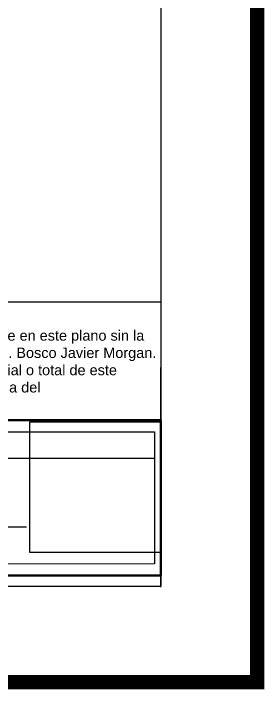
# Model space of a CAD drawing. Header units: millimetres. Extents: x 604785 to 1211550, y 1310998 to 2622648.
# Drawn here: x 605167 to 605206.2, y 1310998.2 to 1311103.8 of the extents above; entities that cross this region are included whole.
import ezdxf

# ---------------------------------------------------------------- set-up
doc = ezdxf.new("R2010")
doc.units = ezdxf.units.MM
for name, color, linetype in [('CAJETIN', 5, 'Continuous'), ('CVL_CUADCON_TX', 2, 'Continuous'), ('FRAME 025', 7, 'Continuous')]:
    doc.layers.add(name, color=color, linetype=linetype)
doc.styles.add('PUNTOS PI', font='arial.ttf', dxfattribs={"height": 2.75})

msp = doc.modelspace()

# ---------------------------------------------------------------- linework, layer by layer
for p, q in [((605114.142, 1311034.36), (605189.066, 1311034.36)), ((605037.793, 1311023.646), (605169.079, 1311023.661))]:
    msp.add_line(p, q)
at = {"const_width": 2.28}
msp.add_lwpolyline([(604785.969, 1310999.381), (605205.069, 1310999.381), (605205.069, 1311323.231), (604785.969, 1311323.231)], close=True, dxfattribs=at)
for points in [[(605134.057, 1311058.792), (605190.021, 1311058.792), (605190.021, 1311040.293), (605134.057, 1311040.293)], [(605189.066, 1311017.862), (604973.769, 1311017.829), (604973.769, 1311038.469), (605189.066, 1311038.502)]]:
    msp.add_lwpolyline(points, close=True)
at = {"lineweight": 50}
msp.add_lwpolyline([(605190.021, 1311016.044), (604971.953, 1311016.044), (604971.953, 1311040.293), (605190.021, 1311040.293)], close=True, dxfattribs=at)
at = {"color": 7, "lineweight": 30}
msp.add_lwpolyline([(605169.609, 1311040.042), (605190.021, 1311040.042), (605190.021, 1311019.656), (605169.609, 1311019.656)], close=True, dxfattribs=at)
at = {"layer": 'CAJETIN'}
for p, q in [((605190.069, 1311014.381), (605190.069, 1311308.231)), ((604800.969, 1311014.381), (605190.069, 1311014.381))]:
    msp.add_line(p, q, dxfattribs=at)
at = {"layer": 'FRAME 025', "color": 0, "lineweight": -2}
msp.add_line((605190.021, 1311014.229), (605190.021, 1311048.533), dxfattribs=at)

# ---------------------------------------------------------------- texts
at = {"layer": 'CVL_CUADCON_TX', "color": 0, "insert": (605135.465, 1311057.027), "char_height": 1.6173, "width": 56.27706, "attachment_point": 1, "style": 'PUNTOS PI'}
msp.add_mtext('DERECHO DE AUTOR\\PNingún cambio podrá realizarse en este plano sin la\\Pautorización por escrito del Ing. Bosco Javier Morgan.\\PProhibida la reproducción parcial o total de este \\Pdiseno sin la autorización previa del\\PIng. Bosco Javier Morgan\\P', dxfattribs=at)

doc.saveas('drawing.dxf')
